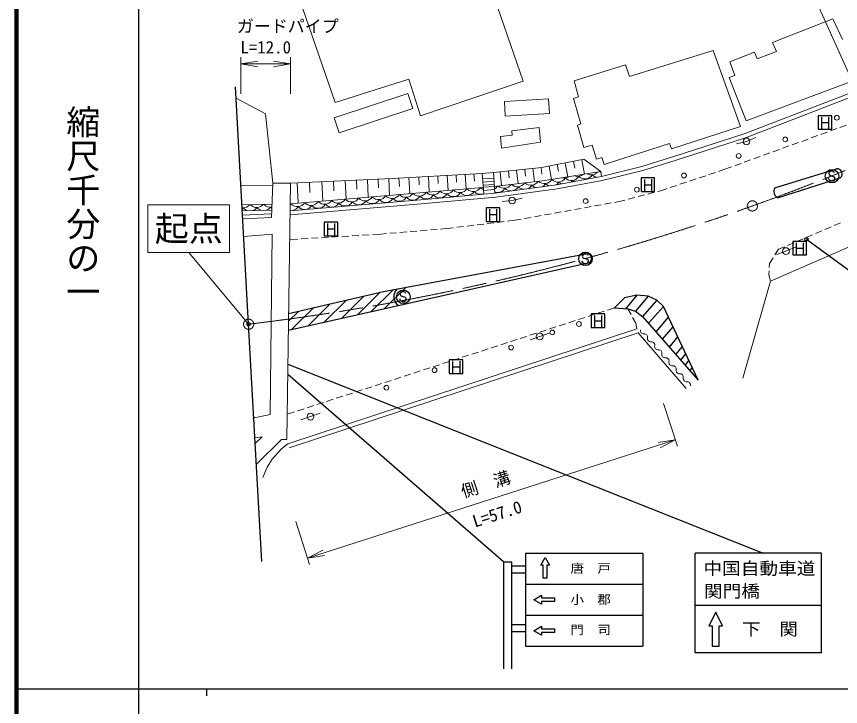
# Model space of a CAD drawing. Units: millimetres, scale not verified. Extents: x 40000 to 680000, y 20000 to 380000.
# Drawn here: x 40000 to 161396, y 202409 to 304034 of the extents above; entities that cross this region are included whole.
import ezdxf
from ezdxf.enums import TextEntityAlignment as Align

# ---------------------------------------------------------------- set-up
doc = ezdxf.new("R2010")
doc.units = ezdxf.units.MM
doc.header["$LTSCALE"] = 1000
doc.header["$PDMODE"] = 32
doc.header["$PDSIZE"] = 500
doc.linetypes.add('CHAIN', pattern=[18.5, 12, -1.5, 3.5, -1.5])
for name, color, linetype, lineweight in [('M-BMK', 2, 'CHAIN', 13), ('M-BMK-OTRS', 5, 'Continuous', 25), ('M-STR-HTXT', 7, 'Continuous', 13), ('M-STR-STRC', 7, 'Continuous', 25), ('M-TTL', 2, 'Continuous', 140), ('M-TTL-BAND', 7, 'Continuous', 25), ('M-WORK', 1, 'Continuous', 13)]:
    doc.layers.add(name, color=color, linetype=linetype, lineweight=lineweight)
doc.layers.add('M-OTRS', color=6, linetype='Continuous')
doc.styles.add('@ＭＳ ゴシック', font='')
doc.styles.add('ＭＳ ゴシック', font='')
doc.styles.get('@ＭＳ ゴシック').set_extended_font_data('@MS Gothic')
doc.styles.get('ＭＳ ゴシック').set_extended_font_data('MS Gothic')

# ---------------------------------------------------------------- blocks, each defined once
blk = doc.blocks.new('open_arrow')
at = {"color": 0, "linetype": 'Continuous', "lineweight": -2}
blk.add_lwpolyline([(7.5, 1.25), (0, 0), (7.5, -1.25)], dxfattribs=at)

msp = doc.modelspace()

# ---------------------------------------------------------------- linework, layer by layer
at = {"layer": 'M-BMK'}
for centre in [(148412, 276133), (74201, 258715)]:
    msp.add_circle(centre, 750, dxfattribs=at)
msp.add_arc((34106, 596343), 340000, 276.77247, 293.17921, dxfattribs=at)
at = {"layer": 'M-BMK-OTRS'}
for p, q in [((74201, 258715), (72263, 293661)), ((76140, 223769), (74201, 258715))]:
    msp.add_line(p, q, dxfattribs=at)
at = {"layer": 'M-OTRS'}
msp.add_point((74201, 258715), dxfattribs=at)
at = {"layer": 'M-STR-HTXT'}
for p, q in [((167933, 283788), (155630, 311141)), ((73067, 292644), (73067, 298038)), ((80353, 292644), (80353, 298038)), ((73067, 297038), (80353, 297038)), ((65375, 269292), (74201, 258715)), ((135326, 247055), (137359, 240730)), ((82857, 224262), (137053, 241682)), ((81130, 229635), (83163, 223310))]:
    msp.add_line(p, q, dxfattribs=at)
msp.add_lwpolyline([(59375, 269292), (71375, 269292), (71375, 276292), (59375, 276292)], close=True, dxfattribs=at)
at = {"layer": 'M-STR-STRC'}
for p, q in [((160102, 289418), (158102, 289418)), ((158102, 289418), (158102, 287418)), ((158642, 287503), (158642, 289202)), ((159633, 289213), (159633, 287508)), ((160102, 287418), (160102, 289418)), ((158642, 288418), (159633, 288418)), ((158102, 287418), (160102, 287418)), ((151722, 278814), (160783, 281574)), ((159686, 280998), (159670, 280885)), ((159670, 280885), (159756, 280702)), ((159814, 281137), (159686, 280998)), ((159756, 280702), (159906, 280629)), ((159946, 281230), (159814, 281137)), ((159906, 280629), (160439, 280440)), ((160111, 281263), (159946, 281230)), ((160227, 281247), (160111, 281263)), ((160372, 281174), (160227, 281247)), ((160481, 281100), (160372, 281174)), ((160439, 280440), (160519, 280268)), ((160516, 280988), (160481, 281100)), ((134009, 280261), (132009, 280261)), ((132009, 280261), (132009, 278261)), ((132549, 278346), (132549, 280045)), ((132549, 279261), (133540, 279261)), ((133540, 280056), (133540, 278351)), ((134009, 278261), (134009, 280261)), ((152121, 277334), (161367, 280263)), ((159672, 280110), (159633, 280220)), ((159756, 279932), (159672, 280110)), ((159860, 279859), (159756, 279932)), ((160006, 279784), (159860, 279859)), ((160126, 279767), (160006, 279784)), ((160294, 279795), (160126, 279767)), ((160418, 279891), (160294, 279795)), ((160489, 280040), (160418, 279891)), ((160519, 280268), (160489, 280040)), ((132009, 278261), (134009, 278261)), ((111188, 275851), (109188, 275851)), ((109188, 275851), (109188, 273851)), ((109728, 273936), (109728, 275636)), ((110719, 275647), (110719, 273942)), ((111188, 273851), (111188, 275851)), ((109728, 274851), (110719, 274851)), ((87337, 273752), (85337, 273752)), ((85337, 273752), (85337, 271752)), ((85878, 271837), (85878, 273536)), ((86869, 273547), (86869, 271842)), ((87337, 271752), (87337, 273752)), ((109188, 273851), (111188, 273851)), ((85878, 272752), (86869, 272752)), ((85337, 271752), (87337, 271752)), ((156381, 270915), (154381, 270915)), ((154381, 270915), (154381, 268915)), ((156372, 271219), (167762, 262925)), ((156381, 268915), (156381, 270915)), ((154921, 269000), (154921, 270699)), ((154921, 269915), (155913, 269915)), ((155913, 270710), (155913, 269005)), ((94086, 263533), (124170, 269121)), ((123370, 268830), (123354, 268716)), ((123354, 268716), (123440, 268534)), ((123498, 268968), (123370, 268830)), ((123440, 268534), (123591, 268460)), ((123630, 269061), (123498, 268968)), ((123591, 268460), (124123, 268272)), ((123796, 269095), (123630, 269061)), ((123911, 269078), (123796, 269095)), ((124056, 269006), (123911, 269078)), ((124166, 268931), (124056, 269006)), ((124200, 268820), (124166, 268931)), ((154381, 268915), (156381, 268915)), ((80057, 257834), (124419, 267781)), ((123356, 267941), (123317, 268051)), ((123440, 267764), (123356, 267941)), ((123544, 267690), (123440, 267764)), ((123690, 267615), (123544, 267690)), ((123810, 267598), (123690, 267615)), ((123978, 267627), (123810, 267598)), ((124102, 267723), (123978, 267627)), ((124173, 267872), (124102, 267723)), ((124123, 268272), (124203, 268099)), ((124203, 268099), (124173, 267872)), ((80090, 260298), (94086, 263533)), ((95550, 263805), (92273, 260573)), ((97335, 264136), (94147, 260993)), ((96786, 263465), (96655, 263372)), ((96952, 263498), (96786, 263465)), ((97068, 263482), (96952, 263498)), ((97212, 263409), (97068, 263482)), ((88635, 262273), (85333, 259017)), ((91239, 262875), (87913, 259596)), ((93592, 263419), (90246, 260118)), ((96513, 262345), (96474, 262455)), ((96527, 263233), (96511, 263120)), ((96511, 263120), (96596, 262937)), ((96597, 262167), (96513, 262345)), ((96655, 263372), (96527, 263233)), ((96596, 262937), (96747, 262864)), ((96747, 262864), (97279, 262675)), ((97322, 263335), (97212, 263409)), ((97330, 262275), (97259, 262126)), ((97279, 262675), (97360, 262503)), ((97356, 263223), (97322, 263335)), ((97360, 262503), (97330, 262275)), ((129564, 262610), (128110, 261133)), ((131377, 262985), (129564, 262610)), ((131377, 262985), (129780, 261012)), ((133066, 262829), (131205, 260624)), ((133066, 262829), (131377, 262985)), ((134348, 262266), (132237, 259873)), ((134348, 262266), (133066, 262829)), ((135333, 261328), (134348, 262266)), ((83786, 261153), (80528, 257940)), ((86231, 261717), (82950, 258483)), ((96700, 262094), (96597, 262167)), ((96846, 262018), (96700, 262094)), ((96967, 262002), (96846, 262018)), ((97134, 262030), (96967, 262002)), ((97259, 262126), (97134, 262030)), ((128110, 261133), (130076, 260990)), ((135333, 261328), (133093, 258890)), ((140423, 250468), (135333, 261328)), ((81606, 260649), (80075, 259139)), ((126658, 260219), (124658, 260219)), ((124658, 260219), (124658, 258219)), ((125198, 258304), (125198, 260003)), ((126189, 260014), (126189, 258309)), ((126658, 258219), (126658, 260219)), ((130076, 260990), (131205, 260624)), ((131205, 260624), (132237, 259873)), ((132237, 259873), (140423, 250468)), ((125198, 259219), (126189, 259219)), ((134223, 257592), (136077, 259740)), ((124658, 258219), (126658, 258219)), ((135183, 256489), (136731, 258346)), ((136177, 255347), (137426, 256864)), ((137116, 254268), (138105, 255414)), ((137858, 253415), (138601, 254356)), ((79988, 252826), (150000, 225000)), ((105763, 253454), (103763, 253454)), ((103763, 253454), (103763, 251454)), ((104303, 251539), (104303, 253239)), ((105294, 253250), (105294, 251545)), ((105763, 251454), (105763, 253454)), ((138529, 252644), (139064, 253369)), ((103763, 251454), (105763, 251454)), ((104303, 252454), (105294, 252454)), ((139221, 251850), (139562, 252306)), ((111736, 223741), (79967, 251288)), ((115000, 225000), (115000, 211287)), ((115000, 225000), (132295, 225000)), ((132295, 225000), (132295, 211287)), ((140000, 210305), (140000, 225000)), ((158576, 225000), (140000, 225000)), ((158576, 210305), (158576, 225000)), ((111736, 223741), (112958, 223741)), ((111736, 223741), (111736, 213405)), ((112958, 207965), (112958, 223741)), ((117232, 223225), (117879, 224367)), ((117879, 224367), (118527, 223225)), ((112958, 223118), (115000, 223118)), ((117613, 223225), (117232, 223225)), ((117613, 221321), (117613, 223225)), ((118527, 223225), (118146, 223225)), ((118146, 223225), (118146, 221321)), ((115000, 222030), (112958, 222030)), ((118146, 221321), (117613, 221321)), ((115000, 220429), (132295, 220429)), ((116215, 218141), (117358, 218789)), ((117358, 218789), (117358, 218408)), ((117358, 217494), (116215, 218141)), ((117358, 218408), (119262, 218408)), ((119262, 217875), (117358, 217875)), ((117358, 217875), (117358, 217494)), ((119262, 218408), (119262, 217875)), ((158576, 217305), (140000, 217305)), ((143006, 216305), (142006, 214305)), ((144006, 214305), (143006, 216305)), ((115000, 215858), (132295, 215858)), ((112958, 214493), (115000, 214493)), ((116215, 213570), (117358, 214218)), ((117358, 214218), (117358, 213837)), ((117358, 213837), (119262, 213837)), ((119262, 213837), (119262, 213304)), ((142006, 214305), (142506, 214305)), ((142506, 214305), (142506, 211305)), ((143506, 211305), (143506, 214305)), ((143506, 214305), (144006, 214305)), ((111736, 213405), (111736, 207965)), ((115000, 213405), (112958, 213405)), ((117358, 212923), (116215, 213570)), ((119262, 213304), (117358, 213304)), ((117358, 213304), (117358, 212923)), ((115000, 211287), (132295, 211287)), ((142506, 211305), (143506, 211305)), ((158576, 210305), (140000, 210305))]:
    msp.add_line(p, q, dxfattribs=at)
for centre, radius in [((160143, 280512), 1000), ((156372, 271219), 250), ((123827, 268343), 1000), ((96984, 262747), 1000)]:
    msp.add_circle(centre, radius, dxfattribs=at)
for centre, radius, start, end in [((160916, 280848), 738, 307.66172, 100.34778), ((152626, 278264), 1058, 148.65759, 241.49385), ((123976, 268392), 755, 305.94819, 75.09911), ((97240, 262790), 1648, 138.06794, 233.40974)]:
    msp.add_arc(centre, radius, start, end, dxfattribs=at)
at = {"layer": 'M-TTL'}
msp.add_line((40000, 380000), (40000, 20000), dxfattribs=at)
at = {"layer": 'M-TTL-BAND'}
for p, q in [((58000, 370000), (58000, 20000)), ((40000, 205000), (579000, 205000)), ((68000, 205000), (68000, 204000))]:
    msp.add_line(p, q, dxfattribs=at)
at = {"layer": 'M-WORK'}
for p, q in [((114642, 294508), (104927, 322847)), ((79102, 314138), (86966, 291365)), ((160239, 303701), (151394, 300220)), ((161667, 300637), (160239, 303701)), ((151394, 300220), (151957, 298875)), ((130285, 295173), (142622, 299004)), ((142622, 299004), (146638, 287831)), ((148726, 298760), (145088, 297353)), ((149132, 297780), (148726, 298760)), ((151957, 298875), (149132, 297780)), ((122139, 294563), (129738, 296908)), ((129738, 296908), (130285, 295173)), ((145088, 297353), (145807, 295320)), ((145807, 295320), (144984, 295060)), ((144984, 295060), (147494, 288644)), ((147494, 288644), (166189, 295685)), ((86966, 291365), (97779, 294789)), ((97779, 294789), (99514, 289395)), ((99514, 289395), (114642, 294508)), ((122798, 292194), (122139, 294563)), ((86789, 289087), (97672, 292683)), ((97672, 292683), (98398, 290486)), ((147217, 286748), (163823, 293151)), ((147417, 286182), (164058, 292599)), ((72355, 292005), (76680, 289720)), ((111871, 291497), (118376, 291919)), ((112010, 289345), (111871, 291497)), ((118376, 291919), (118515, 289767)), ((122079, 291959), (122798, 292194)), ((123147, 288212), (122079, 291959)), ((98398, 290486), (87516, 286889)), ((76680, 289720), (77773, 279466)), ((87516, 286889), (86789, 289087)), ((118515, 289767), (112010, 289345)), ((122626, 288045), (123147, 288212)), ((123595, 284741), (122626, 288045)), ((146638, 287831), (136490, 284556)), ((161316, 287693), (162256, 288034)), ((113002, 286558), (111282, 286360)), ((117005, 287663), (112950, 287205)), ((112950, 287205), (113002, 286558)), ((117192, 285537), (117005, 287663)), ((136979, 283441), (147217, 286748)), ((157086, 286157), (158026, 286498)), ((158496, 286669), (159436, 287010)), ((159906, 287181), (160846, 287522)), ((111282, 286360), (111459, 284630)), ((111459, 284630), (117192, 285537)), ((136224, 285306), (126577, 282218)), ((136490, 284556), (136224, 285306)), ((137160, 282869), (147417, 286182)), ((147541, 285629), (146087, 285262)), ((147541, 285629), (148920, 286219)), ((154266, 285133), (155206, 285474)), ((155676, 285645), (156616, 285986)), ((124825, 285074), (123595, 284741)), ((125440, 283042), (124825, 285074)), ((151446, 284109), (152386, 284450)), ((152856, 284621), (153796, 284962)), ((117416, 281801), (123584, 282998)), ((123287, 282940), (123698, 280821)), ((123584, 282998), (126094, 281215)), ((126254, 283260), (125440, 283042)), ((126577, 282218), (126254, 283260)), ((132124, 281940), (136979, 283441)), ((132284, 281361), (137160, 282869)), ((147216, 282573), (148156, 282915)), ((148626, 283085), (149566, 283427)), ((150036, 283597), (150976, 283939)), ((110251, 281048), (117416, 281801)), ((116089, 281662), (116297, 279680)), ((117278, 281787), (117382, 280796)), ((118453, 282003), (118837, 280023)), ((119641, 282233), (119833, 281243)), ((120829, 282463), (121226, 280415)), ((122058, 282702), (122257, 281678)), ((126167, 280486), (132124, 281940)), ((144200, 281479), (145336, 281891)), ((145806, 282062), (146746, 282403)), ((108608, 280931), (95369, 280195)), ((100688, 280491), (100816, 278189)), ((102069, 280568), (102133, 279417)), ((103449, 280644), (103573, 278427)), ((104780, 280718), (104842, 279610)), ((106110, 280792), (106229, 278656)), ((107392, 280864), (107452, 279795)), ((108608, 280931), (110251, 281048)), ((108825, 277868), (108608, 280931)), ((110251, 281048), (110466, 278015)), ((111245, 281153), (111459, 279122)), ((112463, 281281), (112570, 280265)), ((113681, 281409), (113892, 279403)), ((114885, 281535), (114990, 280532)), ((126094, 281215), (117815, 279855)), ((119576, 279243), (126167, 280486)), ((126094, 281215), (126167, 280486)), ((126293, 279899), (132284, 281361)), ((140584, 280268), (141532, 280586)), ((142006, 280744), (142955, 281062)), ((143429, 281220), (144200, 281479)), ((77773, 279466), (77554, 274447)), ((80353, 279497), (77773, 279466)), ((79837, 241724), (80353, 279497)), ((95369, 280195), (80353, 279497)), ((81352, 279544), (81492, 276525)), ((83163, 279628), (83233, 278119)), ((84973, 279712), (85107, 276837)), ((86698, 279792), (86765, 278354)), ((88424, 279872), (88551, 277133)), ((90067, 279948), (90130, 278579)), ((91710, 280025), (91831, 277416)), ((93276, 280098), (93336, 278793)), ((94841, 280170), (94956, 277685)), ((96332, 280248), (96401, 279006)), ((97822, 280331), (97955, 277943)), ((99255, 280411), (99321, 279217)), ((110309, 280229), (108666, 280112)), ((110341, 279773), (108698, 279656)), ((110374, 279312), (108731, 279195)), ((117815, 279855), (110396, 279000)), ((110466, 278015), (119576, 279243)), ((119672, 278650), (126293, 279899)), ((137739, 279316), (138687, 279634)), ((139162, 279792), (140110, 280110)), ((77761, 279206), (73067, 279159)), ((80311, 276424), (108705, 278869)), ((99581, 277038), (110466, 278015)), ((110396, 279000), (108753, 278883)), ((110428, 278543), (108786, 278426)), ((110625, 277427), (119672, 278650)), ((133024, 277882), (133990, 278138)), ((134474, 278266), (135071, 278424)), ((135071, 278424), (135842, 278682)), ((136317, 278840), (137265, 279158)), ((80297, 275432), (99581, 277038)), ((99633, 276440), (110625, 277427)), ((113028, 276932), (111534, 276791)), ((113028, 276932), (114482, 277299)), ((128110, 276661), (129043, 276829)), ((129043, 276829), (129640, 276987)), ((130124, 277115), (131090, 277370)), ((131574, 277498), (132540, 277754)), ((73227, 276275), (77639, 276403)), ((80347, 274834), (99633, 276440)), ((122205, 275599), (123189, 275776)), ((123682, 275864), (124666, 276041)), ((125158, 276130), (126142, 276307)), ((126634, 276395), (127618, 276572)), ((73275, 275411), (77600, 275513)), ((77576, 274951), (73311, 274761)), ((77554, 274447), (73341, 274225)), ((114824, 274271), (115808, 274448)), ((116300, 274536), (117284, 274713)), ((117776, 274802), (118761, 274979)), ((119253, 275067), (120237, 275244)), ((120729, 275333), (121713, 275510)), ((151103, 265077), (173734, 274948)), ((106371, 273164), (107364, 273284)), ((107860, 273344), (108853, 273464)), ((109349, 273524), (110342, 273644)), ((110838, 273705), (111831, 273825)), ((112327, 273885), (113399, 274014)), ((113399, 274014), (114332, 274182)), ((160474, 273270), (161393, 273664)), ((73484, 271646), (77661, 271961)), ((77661, 271961), (77374, 245406)), ((92443, 271921), (93668, 271997)), ((93668, 271997), (94504, 272066)), ((95003, 272107), (95999, 272190)), ((96498, 272231), (97494, 272313)), ((97993, 272355), (98989, 272437)), ((99487, 272478), (100484, 272561)), ((100982, 272602), (101979, 272684)), ((102477, 272725), (103314, 272795)), ((103314, 272795), (104385, 272924)), ((104882, 272984), (105874, 273104)), ((157716, 272088), (158635, 272482)), ((159095, 272679), (160014, 273073)), ((80239, 271164), (81464, 271240)), ((81963, 271271), (82961, 271333)), ((83460, 271364), (84458, 271426)), ((84957, 271457), (85955, 271519)), ((86454, 271550), (87452, 271611)), ((87952, 271642), (88950, 271704)), ((89449, 271735), (90447, 271797)), ((90946, 271828), (91944, 271890)), ((154959, 270906), (155878, 271300)), ((156338, 271497), (157257, 271891)), ((151741, 268911), (152276, 269755)), ((152276, 269755), (153121, 270118)), ((153357, 269481), (154741, 270060)), ((153580, 270315), (154499, 270709)), ((150939, 267644), (151474, 268489)), ((153357, 269481), (151940, 268990)), ((150898, 267073), (150939, 267644)), ((150822, 266003), (150863, 266574)), ((151103, 265077), (150822, 266003)), ((146987, 250758), (151103, 265077)), ((127061, 260792), (128110, 261133)), ((124208, 259864), (125159, 260173)), ((125634, 260328), (126585, 260637)), ((130531, 260154), (130076, 260990)), ((119928, 258473), (120879, 258782)), ((121355, 258937), (122306, 259246)), ((122781, 259400), (123732, 259710)), ((131225, 258879), (130770, 259715)), ((131379, 258017), (131225, 258879)), ((79979, 241077), (131379, 258017)), ((80166, 240507), (131567, 257447)), ((115649, 257082), (116600, 257391)), ((117075, 257545), (118026, 257855)), ((117079, 256907), (118496, 257398)), ((118502, 258009), (119453, 258318)), ((131567, 257447), (138679, 249239)), ((112795, 256154), (113746, 256463)), ((114222, 256618), (115173, 256927)), ((117079, 256907), (115663, 256412)), ((108516, 254763), (109467, 255072)), ((109942, 255227), (110893, 255536)), ((111369, 255690), (112320, 256000)), ((105663, 253835), (106614, 254145)), ((107089, 254299), (108040, 254608)), ((101383, 252444), (102334, 252753)), ((102810, 252908), (103761, 253217)), ((104236, 253372), (105187, 253681)), ((97104, 251053), (98055, 251362)), ((98530, 251517), (99481, 251826)), ((99957, 251980), (100908, 252290)), ((94251, 250125), (95202, 250435)), ((95677, 250589), (96628, 250898)), ((89971, 248734), (90922, 249043)), ((91398, 249198), (92349, 249507)), ((92824, 249662), (93775, 249971)), ((85692, 247343), (86643, 247652)), ((87118, 247807), (88069, 248116)), ((88545, 248270), (89496, 248580)), ((82839, 246415), (83790, 246725)), ((84265, 246879), (85216, 247188)), ((77374, 245406), (74810, 244853)), ((79888, 245456), (80937, 245797)), ((81412, 245952), (82363, 246261)), ((83310, 245104), (84726, 245599)), ((83310, 245104), (81885, 244636)), ((75128, 242001), (76173, 242146)), ((76173, 242146), (75176, 241135)), ((75344, 238104), (79055, 241724)), ((79055, 241724), (79837, 241724)), ((79979, 241077), (79022, 240344)), ((79022, 240344), (77661, 238843)), ((77661, 238843), (76911, 237671)), ((76911, 237671), (76301, 236146))]:
    msp.add_line(p, q, dxfattribs=at)
for centre, radius in [((160850, 289127), 350), ((147541, 285629), 500), ((153251, 285925), 350), ((146391, 283498), 350), ((138334, 280613), 350), ((131400, 278530), 350), ((113028, 276932), 500), ((123848, 276842), 350), ((153357, 269481), 500), ((122861, 258744), 350), ((117079, 256907), 500), ((118936, 257508), 350), ((112869, 255272), 350), ((101596, 251944), 350), ((94489, 249364), 350), ((83310, 245104), 500)]:
    msp.add_circle(centre, radius, dxfattribs=at)
for centre, radius, start, end in [((120706, 281501), 1250, 256.92905, 301.73229), ((121757, 281119), 1250, 223.44295, 329.70316), ((122693, 281730), 1250, 247.27771, 311.38363), ((123744, 281348), 1250, 223.44295, 329.70316), ((124680, 281959), 1250, 239.73672, 318.92462), ((125731, 281577), 1250, 223.44295, 257.93139), ((126667, 282188), 1250, 233.24668, 243.45748), ((111823, 279974), 1250, 226.63255, 326.51381), ((113810, 280203), 1250, 226.63229, 326.51408), ((115797, 280432), 1250, 226.63202, 326.51434), ((117783, 280661), 1250, 226.63176, 329.5042), ((116847, 280050), 1250, 299.01856, 329.70316), ((118834, 280279), 1250, 223.44295, 251.91574), ((119770, 280890), 1250, 223.62797, 329.70316), ((118834, 280279), 1250, 303.43664, 329.70316), ((120821, 280508), 1250, 223.44295, 244.7563), ((120821, 280508), 1250, 316.6061, 329.70316), ((122808, 280736), 1250, 223.44295, 234.72149), ((122808, 280736), 1250, 326.64091, 329.70316), ((124795, 280965), 1250, 223.44295, 226.16983), ((99329, 278817), 1250, 221.96211, 327.88135), ((101322, 278989), 1250, 221.96198, 327.88148), ((103314, 279160), 1250, 221.96185, 327.88161), ((104354, 278748), 1250, 221.79156, 328.05177), ((105307, 279332), 1250, 221.96172, 327.88174), ((106346, 278920), 1250, 221.79156, 328.05177), ((107300, 279504), 1250, 221.96159, 327.88187), ((108339, 279091), 1250, 221.79156, 292.48617), ((109292, 279675), 1250, 221.96146, 243.91758), ((109836, 279745), 1250, 297.92993, 326.51355), ((110887, 279363), 1250, 249.7222, 329.70316), ((109950, 278752), 1250, 327.93593, 329.70316), ((111937, 278981), 1250, 223.44295, 225.15767), ((112873, 279592), 1250, 223.44295, 270.90703), ((112873, 279592), 1250, 284.44535, 329.70316), ((114860, 279821), 1250, 223.44295, 261.87781), ((114860, 279821), 1250, 293.47456, 329.70316), ((116847, 280050), 1250, 223.44295, 256.33382), ((85381, 277616), 1250, 221.96301, 327.88046), ((87373, 277788), 1250, 221.96288, 327.88058), ((89366, 277959), 1250, 221.96275, 327.88071), ((90405, 277547), 1250, 221.79156, 328.05177), ((91359, 278131), 1250, 221.96262, 327.88084), ((92398, 277719), 1250, 221.79156, 328.05177), ((93351, 278302), 1250, 221.96249, 327.88097), ((94390, 277890), 1250, 221.79156, 328.05177), ((95344, 278474), 1250, 221.96236, 327.8811), ((96383, 278062), 1250, 221.79156, 328.05177), ((97337, 278646), 1250, 221.96224, 327.88123), ((95430, 277478), 1250, 325.98992, 328.05177), ((97422, 277649), 1250, 221.79156, 223.86265), ((98376, 278233), 1250, 221.79156, 328.05177), ((97422, 277649), 1250, 325.65647, 328.05177), ((99415, 277821), 1250, 221.79156, 224.19768), ((100368, 278405), 1250, 221.79156, 328.05177), ((99415, 277821), 1250, 325.65265, 328.05177), ((101408, 277992), 1250, 221.79156, 224.17695), ((102361, 278576), 1250, 221.79156, 328.05177), ((101408, 277992), 1250, 326.07943, 328.05177), ((103400, 278164), 1250, 221.79156, 223.75273), ((103400, 278164), 1250, 326.50365, 328.05177), ((105393, 278336), 1250, 221.79156, 223.33101), ((105393, 278336), 1250, 326.92537, 328.05177), ((107385, 278507), 1250, 221.79156, 222.91171), ((107385, 278507), 1250, 327.34467, 328.05177), ((109378, 278679), 1250, 221.79156, 222.49479), ((73389, 277093), 1250, 263.6337, 321.05417), ((72404, 276564), 1250, 313.3, 324.80205), ((74404, 276623), 1250, 218.54184, 252.73542), ((75389, 277152), 1250, 222.2897, 321.05443), ((74404, 276623), 1250, 289.95056, 324.80205), ((76403, 276681), 1250, 218.54184, 254.46248), ((77388, 277210), 1250, 222.28944, 280.74542), ((76403, 276681), 1250, 288.2235, 324.80205), ((78402, 276740), 1250, 218.54184, 230.78396), ((79403, 277101), 1250, 316.4071, 327.88007), ((81395, 277273), 1250, 221.96326, 327.8802), ((80442, 276689), 1250, 281.90287, 328.05177), ((82435, 276861), 1250, 221.79156, 270.14969), ((83388, 277445), 1250, 221.96313, 327.88033), ((82435, 276861), 1250, 279.36944, 328.05177), ((84427, 277032), 1250, 221.79156, 328.05177), ((86420, 277204), 1250, 221.79156, 328.05177), ((85467, 276620), 1250, 327.6345, 328.05177), ((87459, 276791), 1250, 221.79156, 222.21063), ((88413, 277375), 1250, 221.79156, 328.05177), ((87459, 276791), 1250, 327.3085, 328.05177), ((89452, 276963), 1250, 221.79156, 222.53806), ((89452, 276963), 1250, 326.98107, 328.05177), ((91444, 277135), 1250, 221.79156, 222.86694), ((91444, 277135), 1250, 326.65218, 328.05177), ((93437, 277306), 1250, 221.79156, 223.19732), ((93437, 277306), 1250, 326.32181, 328.05177), ((95430, 277478), 1250, 221.79156, 223.52921), ((80442, 276689), 1250, 263.35218, 267.61626), ((132402, 257781), 488, 167.9796, 275.60603), ((132497, 256809), 488, 347.9796, 95.60603), ((133453, 256605), 488, 167.9796, 275.60603), ((133548, 255633), 488, 347.9796, 95.60603), ((134503, 255430), 488, 167.9796, 275.60603), ((134599, 254458), 488, 347.9796, 95.60603), ((135554, 254255), 488, 167.9796, 275.60603), ((135649, 253283), 488, 347.9796, 95.60603), ((136604, 253079), 488, 167.9796, 275.60603), ((136700, 252107), 488, 347.9796, 95.60603), ((137655, 251904), 488, 167.9796, 275.60603), ((137750, 250932), 488, 347.9796, 95.60603), ((138706, 250729), 488, 167.9796, 275.60603), ((138801, 249757), 488, 347.9796, 95.60603)]:
    msp.add_arc(centre, radius, start, end, dxfattribs=at)

# ---------------------------------------------------------------- block references
at = {"layer": 'M-STR-HTXT', "xscale": 333, "yscale": 333}
msp.add_blockref('open_arrow', (73067, 297038), dxfattribs=at)
for p, rotation in [((80353, 297038), 180), ((137053, 241682), 197.8), ((82857, 224262), 17.8)]:
    msp.add_blockref('open_arrow', p, dxfattribs=dict(at, rotation=rotation))

# ---------------------------------------------------------------- texts
at = {"layer": 'M-STR-HTXT', "style": 'ＭＳ ゴシック'}
for s, height, p in [('ガードパイプ', 1833, (79964, 302605)), ('起点', 3666, (65375, 272792))]:
    msp.add_text(s, height=height, dxfattribs=at).set_placement(p, align=Align.MIDDLE_CENTER)
msp.add_text('L=12.0', height=1833, dxfattribs=at).set_placement((76710, 298038), align=Align.BOTTOM_CENTER)
msp.add_text('側\u3000溝', height=1833, rotation=17.819, dxfattribs=at).set_placement((109127, 235142), align=Align.MIDDLE_CENTER)
msp.add_text('L=57.0', height=1833, rotation=17.819, dxfattribs=at).set_placement((111264, 229377), align=Align.BOTTOM_CENTER)
at = {"layer": 'M-STR-STRC', "style": 'ＭＳ ゴシック', "width": 1.1}
for s, p in [('唐\u3000戸', (121620, 221704)), ('小\u3000郡', (121620, 217093)), ('門\u3000司', (121620, 212654))]:
    msp.add_text(s, height=1320, dxfattribs=at).set_placement(p, align=Align.BOTTOM_LEFT)
for s, p in [('中国自動車道', (149449, 222748)), ('関門橋', (145399, 219392)), ('下\u3000関', (151000, 213805))]:
    msp.add_text(s, height=1833, dxfattribs=at).set_placement(p, align=Align.MIDDLE_CENTER)
at = {"layer": 'M-TTL-BAND', "style": '@ＭＳ ゴシック'}
msp.add_text('縮尺千分の一', height=3666, rotation=270, dxfattribs=at).set_placement((49777, 261030), align=Align.MIDDLE_RIGHT)

doc.saveas('drawing.dxf')
